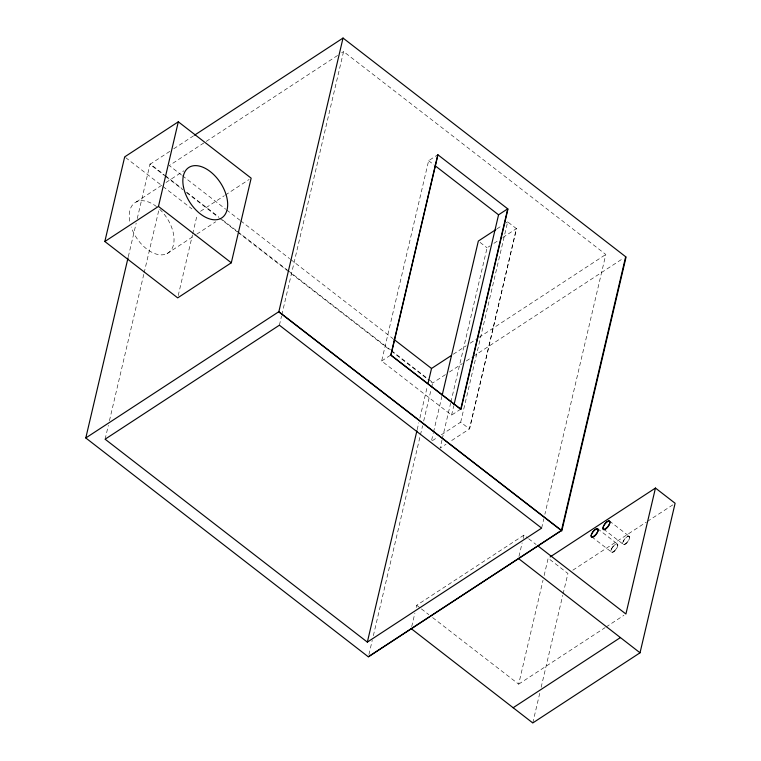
<?xml version="1.0" encoding="UTF-8"?>
<svg xmlns="http://www.w3.org/2000/svg" width="761" height="761" viewBox="0 0 761 761"><rect width="100%" height="100%" fill="white"/><g stroke="black" fill="none" stroke-linecap="round" stroke-linejoin="round"><path stroke-width="0.57" stroke-dasharray="3.81 2.85" d="M128.314 256.695L136.162 223.211M137.246 218.588L150.088 163.843L164.176 174.735M105.104 439.202L108.357 425.351M109.441 420.728L143.829 274.103M144.105 272.942L159.001 209.437M178.217 295.582L192.438 234.968M192.704 233.827L197.261 214.383M279.392 325.204L281.56 315.967M281.827 314.816L343.572 51.567L605.813 254.478L544.876 514.255M460.757 409.114L451.587 415.116L381.661 361.009L428.633 160.714L437.803 154.711M417.171 429.67L418.797 422.736M419.882 418.122L427.463 385.789M368.914 654.593L372.262 640.315M373.347 635.701L420.158 436.091M420.433 434.94L422.593 425.703M423.677 421.09L431.259 388.785M431.525 387.634L432.724 382.526L428.024 378.902M431.63 440.2L433.247 433.294M433.513 432.143L441.884 396.452M441.989 440.058L440.096 448.115L445.994 444.253M442.255 438.907L450.626 403.216M450.902 402.065L487.078 247.82L490.027 245.889M451.587 415.116L453.746 405.908M411.711 626.617L414.888 613.071M416.191 607.516L416.714 605.271L523.968 535.116L527.706 538.017M460.69 422.165L507.663 221.87L516.405 228.633L469.432 428.928L460.69 422.165L441.133 434.95M518.964 556.462L522.141 542.916M523.178 538.493L523.968 535.116M541.632 528.115L543.792 518.878M432.619 617.58L518.669 684.158L543.04 580.167M544.125 575.544L548.186 558.213L567.944 573.48L563.007 594.141M532.776 722.95L539.796 693.043M541.147 687.297L562.74 595.292M169.779 151.372L149.974 164.328L165.004 175.953M173.736 148.785L193.541 135.829M337.627 55.448L169.284 165.565L181.508 175.02M341.594 52.861L343.572 51.567M136.219 201.979L162.036 185.094M166.003 182.497L183.886 170.806M200.514 211.292L224.343 195.701M225.342 195.054L249.17 179.463M167.04 253.613L195.843 234.769M196.833 234.122L215.705 221.784M496.914 228.909L501.803 225.703M505.713 223.144L507.663 221.87M493.918 243.339L498.874 240.105M502.802 237.527L516.567 228.528L469.594 428.824L449.875 441.713M381.661 361.009L390.831 355.007M453.309 354.226L466.189 345.808M470.146 343.211L478.07 338.027M479.059 337.38L605.813 254.478M445.48 374.602L432.609 383.021L427.91 379.387M449.437 372.005L462.308 363.587M466.274 360.999L472.21 357.109M473.199 356.462L623.687 258.036M432.334 440.705L437.223 437.508M572.833 570.189L646.317 522.113M647.307 521.466L673.219 504.619M518.669 684.158L605.062 627.644M606.06 626.997L623.934 615.307M428.633 160.714L434.227 165.042M480.086 242.407L487.078 247.82M182.45 175.743L225.684 209.199M226.626 209.931L239.782 220.11M240.723 220.842L289.599 258.654M290.54 259.387L392.99 338.655M165.118 175.468L182.012 188.547M186.711 192.172L218.635 216.875M222.393 219.786L236.481 230.678M237.413 231.411L287.182 269.917M288.124 270.64L390.469 349.832M391.411 350.564L427.092 378.169M165.936 176.676L182.84 189.755M186.597 192.666L218.521 217.361M219.463 218.093L237.299 231.896M238.241 232.619L390.355 350.326M391.297 351.049L426.978 378.655M609.466 521.009L629.166 536.258M125.622 157.594L162.045 185.779M162.978 186.502L191.934 208.904M603.549 529.095L623.259 544.343M597.661 528.714L617.38 543.972M591.754 536.8L611.463 552.058M528.648 538.74L536.125 544.524M416.714 605.271L420.462 608.172M421.394 608.895L428.881 614.679M629.233 536.553L628.653 536.286A4.813 1.912 -52.3 0 0 624.981 538.683L624.03 539.958A5.527 2.197 -52.3 0 0 622.936 544.657L623.516 544.943A4.813 1.912 -52.3 0 0 627.188 542.545L628.129 541.271A5.527 2.197 -52.3 0 0 629.223 536.562M159.648 209.256A30.107 18.14 56.8 0 1 167.886 253.137A30.107 18.14 56.8 0 1 131.158 226.94M129.684 221.204A30.107 18.14 56.8 0 1 156.595 206.64M612.529 547.226L612.225 547.663A5.527 2.197 -52.3 0 0 611.131 552.372L611.711 552.648A4.813 1.912 -52.3 0 0 615.383 550.251L616.324 548.976A5.527 2.197 -52.3 0 0 617.428 544.267L616.848 543.991A4.813 1.912 -52.3 0 0 613.176 546.388L612.529 547.226M614.137 551.145A5.023 1.998 -52.3 0 0 617.542 544.086A5.023 1.998 -52.3 0 0 611.587 548.795A5.023 1.998 -52.3 0 0 614.137 551.145M625.923 543.43A5.023 1.998 -52.3 0 0 629.337 536.372A5.023 1.998 -52.3 0 0 623.383 541.09A5.023 1.998 -52.3 0 0 625.923 543.43"/><path stroke-width="1.14" d="M104.837 241.503L124.69 156.871L178.312 121.798L251.159 178.16L231.306 262.792L177.684 297.865L104.837 241.503L158.469 206.431L178.312 121.798M625.666 256.742L561.428 530.598L368.381 656.867L85.793 437.965L128.038 257.846M343.03 38.05L278.802 311.905L561.827 530.902L626.065 257.047L343.03 38.05L194.531 135.182M437.946 154.854L390.935 355.301L460.957 409.494L507.977 209.037L437.803 154.711L390.831 355.007L460.757 409.114L507.739 208.818L498.56 214.821L454.013 404.757M367.344 642.113L541.632 528.115L279.392 325.204L105.104 439.202L367.344 642.113L416.904 430.821M428.005 383.487L431.525 368.476L451.33 355.52M442.16 395.301L478.336 241.056L495.934 229.546M411.235 628.662L532.776 722.95L640.03 652.795L675.112 503.268L655.459 488.058L550.165 556.919M518.479 558.507L640.03 652.795M655.459 488.058L625.913 614.003L537.998 545.979M85.793 437.965L278.849 311.687L561.485 530.379L368.429 656.657M513.133 707.74L620.386 637.585M435.159 165.765L498.56 214.821M393.932 339.387L431.525 368.476M158.469 206.431L231.306 262.792M609.58 521.342L608.99 521.066A4.813 1.912 -52.3 0 0 605.318 523.463L604.377 524.748A5.527 2.197 -52.3 0 0 603.273 529.447M603.273 529.456L603.853 529.723A4.813 1.912 -52.3 0 0 607.525 527.325L608.477 526.051A5.527 2.197 -52.3 0 0 609.571 521.352M591.268 535.278L591.259 535.297A5.727 2.226 -51.7 0 0 591.678 537.218L592.924 537.19A4.699 1.817 -51.7 0 0 596.11 534.545L597.433 532.405A5.679 2.207 -51.7 0 0 597.528 529.019L596.301 529.028A4.699 1.826 -51.7 0 0 592.962 531.872L591.953 533.48A5.46 2.121 -51.7 0 0 591.354 534.945L591.268 535.278M594.312 535.906A5.032 1.96 -51.6 0 0 597.88 528.876A5.032 1.96 -51.6 0 0 591.877 533.509A5.032 1.96 -51.6 0 0 594.312 535.906M606.222 528.182A5.023 1.998 -52.3 0 0 609.628 521.123A5.023 1.998 -52.3 0 0 603.673 525.841A5.023 1.998 -52.3 0 0 606.222 528.182M183.553 187.387A30.107 18.14 56.8 0 0 220.956 218.378A30.107 18.14 56.8 0 0 211.254 172.386A30.107 18.14 56.8 0 0 183.553 187.387"/></g></svg>
